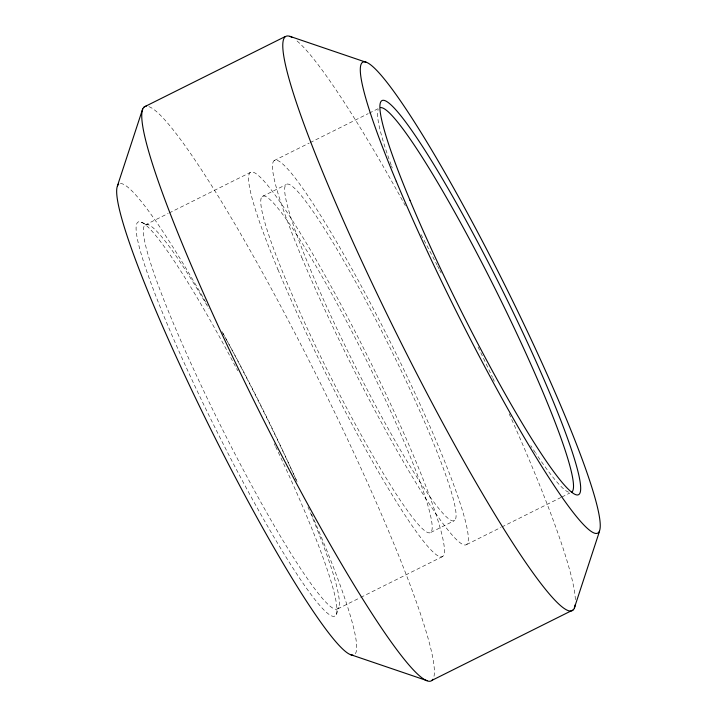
<?xml version="1.0" encoding="UTF-8"?>
<svg xmlns="http://www.w3.org/2000/svg" width="717" height="717" viewBox="0 0 717 717"><rect width="100%" height="100%" fill="white"/><g stroke="black" fill="none" stroke-linecap="round" stroke-linejoin="round"><path stroke-width="0.54" stroke-dasharray="3.58 2.69" d="M336.381 614.702L338.729 607.55M145.121 224.986L168.145 213.487M169.149 212.985L250.242 172.51M274.136 160.59L309.17 143.104M310.174 142.602L368.242 113.618M369.246 113.116L378.253 108.626M262.279 196.512L286.173 184.583M430.827 532.417L454.721 520.488M337.743 608.876L359.773 597.888M360.776 597.386L442.864 556.41M466.758 544.49L500.798 527.497M501.801 526.995L560.873 497.517M561.868 497.015L569.881 493.018M141.213 222.387L148.32 224.797M120.375 183.561A263.13 27.596 63.5 0 1 207.177 304.761M222.96 333.253A263.13 27.596 63.5 0 1 295.234 477.701M295.691 478.696A263.13 27.596 63.5 0 1 297.053 481.681M311.501 514.062A263.13 27.596 63.5 0 1 354.637 654.451M307.96 506.937A214.804 22.532 63.5 0 1 301.687 570.221A214.804 22.532 63.5 0 1 155.383 277.282A214.804 22.532 63.5 0 1 209.041 308.866M221.911 331.514A214.804 22.532 63.5 0 1 227.181 341.041M227.71 342.009A214.804 22.532 63.5 0 1 296.883 481.457M275.615 446.61A220.173 23.087 63.5 0 1 307.181 589.195A220.173 23.087 63.5 0 1 143.49 261.463A220.173 23.087 63.5 0 1 237.712 370.734M274.217 443.662A220.173 23.087 63.5 0 1 275.149 445.624M568.68 492.203A214.804 22.532 63.5 0 1 535.975 453.592M535.42 452.741A214.804 22.532 63.5 0 1 530.804 445.669M392.262 167.984A214.804 22.532 63.5 0 1 391.518 165.959M391.15 164.964A214.804 22.532 63.5 0 1 378.271 109.45M148.93 106.681A320.858 33.654 63.5 0 1 318.348 379.078A320.858 33.654 63.5 0 1 433.713 677.493M297.053 40.968A320.858 33.654 63.5 0 1 405.329 205.662M421.031 234.593A320.858 33.654 63.5 0 1 437.164 265.218M437.666 266.186A320.858 33.654 63.5 0 1 439.171 269.099M439.673 270.076A320.858 33.654 63.5 0 1 441.188 272.998M478.06 346.983A320.858 33.654 63.5 0 1 492.48 377.384M492.938 378.352A320.858 33.654 63.5 0 1 494.291 381.265M509.16 413.772A320.858 33.654 63.5 0 1 575.393 600.47M301.803 257.511A214.804 22.532 63.5 0 0 465.36 544.992A214.804 22.532 63.5 0 0 344.169 255.118A214.804 22.532 63.5 0 0 301.803 257.511M277.909 269.431A214.804 22.532 63.5 0 0 441.475 556.912A214.804 22.532 63.5 0 0 320.284 267.038A214.804 22.532 63.5 0 0 277.909 269.431M286.486 281.315A187.953 19.709 63.5 0 0 429.608 532.856A187.953 19.709 63.5 0 0 323.564 279.218A187.953 19.709 63.5 0 0 286.486 281.315M310.38 269.386A187.953 19.709 63.5 0 0 453.502 520.936A187.953 19.709 63.5 0 0 347.458 267.298A187.953 19.709 63.5 0 0 310.38 269.386"/><path stroke-width="1.08" d="M117.463 185.802L142.683 108.93M574.317 608.07L599.537 531.198M144.153 106.958L285.115 36.603M431.885 680.397L572.847 610.042M289.892 36.334L366.279 62.325M350.721 654.675L427.108 680.666M352.925 655.069A263.13 27.596 63.5 0 1 210.502 428.721A263.13 27.596 63.5 0 1 118.672 184.179M432.943 679.214A320.858 33.654 63.5 0 1 259.258 411.406A320.858 33.654 63.5 0 1 146.241 106.206M575.168 604.87A320.858 33.654 63.5 0 1 398.267 337.142A320.858 33.654 63.5 0 1 292.303 37.499M380.655 107.622A214.804 22.532 63.5 0 1 496.917 292.393A214.804 22.532 63.5 0 1 571.879 492.014M409.99 200.276A220.173 23.087 63.5 0 0 577.633 494.945A220.173 23.087 63.5 0 0 453.422 197.829A220.173 23.087 63.5 0 0 409.99 200.276M396.259 181.276A263.13 27.596 63.5 0 0 596.625 533.439A263.13 27.596 63.5 0 0 448.161 178.345A263.13 27.596 63.5 0 0 396.259 181.276"/></g></svg>
